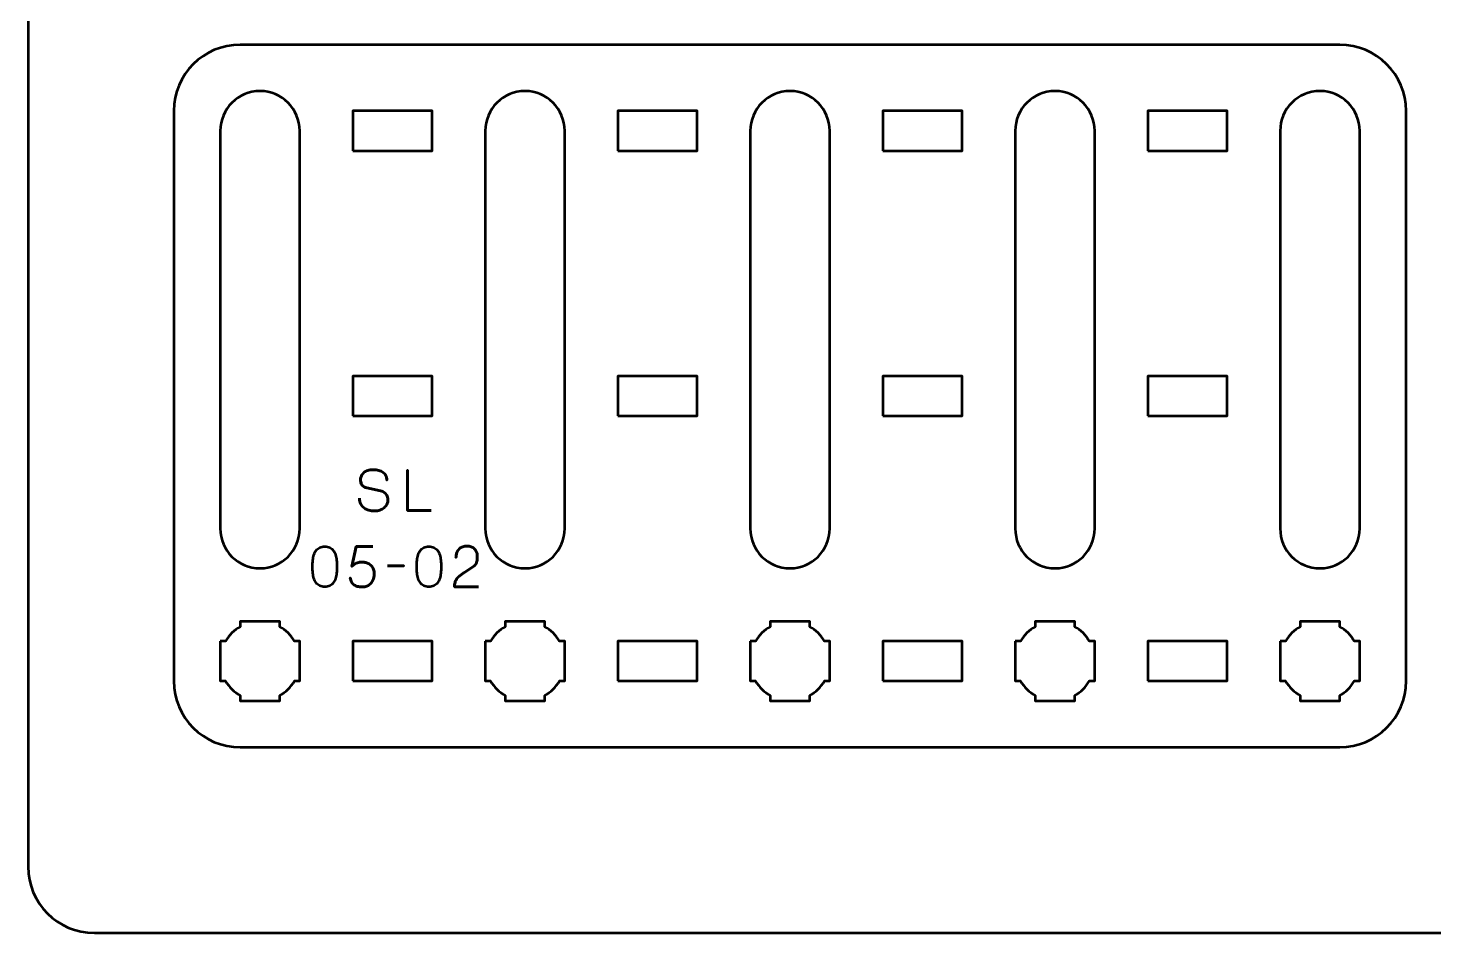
# Model space of a CAD drawing. Header units: centimetres. Extents: x -21 to 0, y -29.7 to 0.
# Drawn here: x -21 to -10.39, y -29.7 to -22.87 of the extents above; entities that cross this region are included whole.
import ezdxf

# ---------------------------------------------------------------- set-up
doc = ezdxf.new("R2010")
doc.units = ezdxf.units.CM
doc.header["$MEASUREMENT"] = 0
doc.layers.add('Layer 1', color=7, linetype='Continuous')

msp = doc.modelspace()

# ---------------------------------------------------------------- linework, layer by layer
at = {"layer": 'Layer 1', "lineweight": 53}
for points in [[(-18.55, -23.8), (-17.95, -23.8), (-17.95, -23.5), (-18.55, -23.5), (-18.55, -23.8)], [(-16.55, -23.8), (-15.95, -23.8), (-15.95, -23.5), (-16.55, -23.5), (-16.55, -23.8)], [(-14.55, -23.8), (-13.95, -23.8), (-13.95, -23.5), (-14.55, -23.5), (-14.55, -23.8)], [(-12.55, -23.8), (-11.95, -23.8), (-11.95, -23.5), (-12.55, -23.5), (-12.55, -23.8)], [(-18.55, -25.8), (-17.95, -25.8), (-17.95, -25.5), (-18.55, -25.5), (-18.55, -25.8)], [(-16.55, -25.8), (-15.95, -25.8), (-15.95, -25.5), (-16.55, -25.5), (-16.55, -25.8)], [(-14.55, -25.8), (-13.95, -25.8), (-13.95, -25.5), (-14.55, -25.5), (-14.55, -25.8)], [(-12.55, -25.8), (-11.95, -25.8), (-11.95, -25.5), (-12.55, -25.5), (-12.55, -25.8)], [(-18.55, -27.8), (-17.95, -27.8), (-17.95, -27.5), (-18.55, -27.5), (-18.55, -27.8)], [(-16.55, -27.8), (-15.95, -27.8), (-15.95, -27.5), (-16.55, -27.5), (-16.55, -27.8)], [(-14.55, -27.8), (-13.95, -27.8), (-13.95, -27.5), (-14.55, -27.5), (-14.55, -27.8)], [(-12.55, -27.8), (-11.95, -27.8), (-11.95, -27.5), (-12.55, -27.5), (-12.55, -27.8)]]:
    msp.add_lwpolyline(points, close=True, dxfattribs=at)
at = {"layer": 'Layer 1', "color": 1, "lineweight": 53}
msp.add_open_spline([(-21.00003, -29.19995), (-21.00003, -29.19995), (-21.00003, -0.49992), (-21.00003, -0.49992), (-21.00003, -0.49992), (-21.00003, -0.22295), (-20.77694, 0.00004), (-20.49994, 0.00004), (-20.49994, 0.00004), (-20.49994, 0.00004), (-0.50008, 0.00004), (-0.50008, 0.00004), (-0.50008, 0.00004), (-0.22294, 0.00004), (0.00002, -0.22295), (0.00002, -0.49992), (0.00002, -0.49992), (0.00002, -0.49992), (0.00002, -29.19995), (0.00002, -29.19995), (0.00002, -29.19995), (0.00002, -29.47695), (-0.22294, -29.70004), (-0.50008, -29.70004), (-0.50008, -29.70004), (-0.50008, -29.70004), (-20.49994, -29.70004), (-20.49994, -29.70004), (-20.49994, -29.70004), (-20.77694, -29.70004), (-21.00003, -29.47695), (-21.00003, -29.19995)], degree=3, knots=[0, 0, 0, 0, 0.125, 0.125, 0.125, 0.125, 0.25, 0.25, 0.25, 0.25, 0.375, 0.375, 0.375, 0.375, 0.5, 0.5, 0.5, 0.5, 0.625, 0.625, 0.625, 0.625, 0.75, 0.75, 0.75, 0.75, 0.875, 0.875, 0.875, 0.875, 1, 1, 1, 1], dxfattribs=at)
at = {"layer": 'Layer 1', "color": 3, "lineweight": 53}
msp.add_open_spline([(-19.9, -27.8), (-19.9, -27.8), (-19.9, -23.5), (-19.9, -23.5), (-19.9, -23.5), (-19.9, -23.22391), (-19.67609, -23), (-19.4, -23), (-19.4, -23), (-19.4, -23), (-11.1, -23), (-11.1, -23), (-11.1, -23), (-10.82391, -23), (-10.6, -23.22391), (-10.6, -23.5), (-10.6, -23.5), (-10.6, -23.5), (-10.6, -27.8), (-10.6, -27.8), (-10.6, -27.8), (-10.6, -28.07609), (-10.82391, -28.3), (-11.1, -28.3), (-11.1, -28.3), (-11.1, -28.3), (-19.4, -28.3), (-19.4, -28.3), (-19.4, -28.3), (-19.67609, -28.3), (-19.9, -28.07609), (-19.9, -27.8)], degree=3, knots=[0, 0, 0, 0, 0.125, 0.125, 0.125, 0.125, 0.25, 0.25, 0.25, 0.25, 0.375, 0.375, 0.375, 0.375, 0.5, 0.5, 0.5, 0.5, 0.625, 0.625, 0.625, 0.625, 0.75, 0.75, 0.75, 0.75, 0.875, 0.875, 0.875, 0.875, 1, 1, 1, 1], dxfattribs=at)
at = {"layer": 'Layer 1', "lineweight": 53}
for points, knots in [([(-18.95, -23.65), (-18.95, -23.65), (-18.95, -26.65), (-18.95, -26.65), (-18.95, -26.65), (-18.95, -26.81567), (-19.08433, -26.95), (-19.25, -26.95), (-19.25, -26.95), (-19.41567, -26.95), (-19.55, -26.81567), (-19.55, -26.65), (-19.55, -26.65), (-19.55, -26.65), (-19.55, -23.65), (-19.55, -23.65), (-19.55, -23.65), (-19.55, -23.48433), (-19.41567, -23.35), (-19.25, -23.35), (-19.25, -23.35), (-19.08433, -23.35), (-18.95, -23.48433), (-18.95, -23.65)], [0, 0, 0, 0, 0.16666667, 0.16666667, 0.16666667, 0.16666667, 0.33333333, 0.33333333, 0.33333333, 0.33333333, 0.5, 0.5, 0.5, 0.5, 0.66666667, 0.66666667, 0.66666667, 0.66666667, 0.83333333, 0.83333333, 0.83333333, 0.83333333, 1, 1, 1, 1]), ([(-16.95, -23.65), (-16.95, -23.65), (-16.95, -26.65), (-16.95, -26.65), (-16.95, -26.65), (-16.95, -26.81567), (-17.08433, -26.95), (-17.25, -26.95), (-17.25, -26.95), (-17.41567, -26.95), (-17.55, -26.81567), (-17.55, -26.65), (-17.55, -26.65), (-17.55, -26.65), (-17.55, -23.65), (-17.55, -23.65), (-17.55, -23.65), (-17.55, -23.48433), (-17.41567, -23.35), (-17.25, -23.35), (-17.25, -23.35), (-17.08433, -23.35), (-16.95, -23.48433), (-16.95, -23.65)], [0, 0, 0, 0, 0.16666667, 0.16666667, 0.16666667, 0.16666667, 0.33333333, 0.33333333, 0.33333333, 0.33333333, 0.5, 0.5, 0.5, 0.5, 0.66666667, 0.66666667, 0.66666667, 0.66666667, 0.83333333, 0.83333333, 0.83333333, 0.83333333, 1, 1, 1, 1]), ([(-14.95, -23.65), (-14.95, -23.65), (-14.95, -26.65), (-14.95, -26.65), (-14.95, -26.65), (-14.95, -26.81567), (-15.08433, -26.95), (-15.25, -26.95), (-15.25, -26.95), (-15.41567, -26.95), (-15.55, -26.81567), (-15.55, -26.65), (-15.55, -26.65), (-15.55, -26.65), (-15.55, -23.65), (-15.55, -23.65), (-15.55, -23.65), (-15.55, -23.48433), (-15.41567, -23.35), (-15.25, -23.35), (-15.25, -23.35), (-15.08433, -23.35), (-14.95, -23.48433), (-14.95, -23.65)], [0, 0, 0, 0, 0.16666667, 0.16666667, 0.16666667, 0.16666667, 0.33333333, 0.33333333, 0.33333333, 0.33333333, 0.5, 0.5, 0.5, 0.5, 0.66666667, 0.66666667, 0.66666667, 0.66666667, 0.83333333, 0.83333333, 0.83333333, 0.83333333, 1, 1, 1, 1]), ([(-12.95, -23.65), (-12.95, -23.65), (-12.95, -26.65), (-12.95, -26.65), (-12.95, -26.65), (-12.95, -26.81567), (-13.08433, -26.95), (-13.25, -26.95), (-13.25, -26.95), (-13.41567, -26.95), (-13.55, -26.81567), (-13.55, -26.65), (-13.55, -26.65), (-13.55, -26.65), (-13.55, -23.65), (-13.55, -23.65), (-13.55, -23.65), (-13.55, -23.48433), (-13.41567, -23.35), (-13.25, -23.35), (-13.25, -23.35), (-13.08433, -23.35), (-12.95, -23.48433), (-12.95, -23.65)], [0, 0, 0, 0, 0.16666667, 0.16666667, 0.16666667, 0.16666667, 0.33333333, 0.33333333, 0.33333333, 0.33333333, 0.5, 0.5, 0.5, 0.5, 0.66666667, 0.66666667, 0.66666667, 0.66666667, 0.83333333, 0.83333333, 0.83333333, 0.83333333, 1, 1, 1, 1]), ([(-10.95, -23.65), (-10.95, -23.65), (-10.95, -26.65), (-10.95, -26.65), (-10.95, -26.65), (-10.95, -26.81567), (-11.08433, -26.95), (-11.25, -26.95), (-11.25, -26.95), (-11.41567, -26.95), (-11.55, -26.81567), (-11.55, -26.65), (-11.55, -26.65), (-11.55, -26.65), (-11.55, -23.65), (-11.55, -23.65), (-11.55, -23.65), (-11.55, -23.48433), (-11.41567, -23.35), (-11.25, -23.35), (-11.25, -23.35), (-11.08433, -23.35), (-10.95, -23.48433), (-10.95, -23.65)], [0, 0, 0, 0, 0.16666667, 0.16666667, 0.16666667, 0.16666667, 0.33333333, 0.33333333, 0.33333333, 0.33333333, 0.5, 0.5, 0.5, 0.5, 0.66666667, 0.66666667, 0.66666667, 0.66666667, 0.83333333, 0.83333333, 0.83333333, 0.83333333, 1, 1, 1, 1]), ([(-19.55, -27.5), (-19.55, -27.5), (-19.50985, -27.5), (-19.50985, -27.5), (-19.50985, -27.5), (-19.4835, -27.45447), (-19.44553, -27.4165), (-19.4, -27.39015), (-19.4, -27.39015), (-19.4, -27.39015), (-19.4, -27.35), (-19.4, -27.35), (-19.4, -27.35), (-19.4, -27.35), (-19.25, -27.35), (-19.25, -27.35), (-19.25, -27.35), (-19.25, -27.35), (-19.1, -27.35), (-19.1, -27.35), (-19.1, -27.35), (-19.1, -27.35), (-19.1, -27.39015), (-19.1, -27.39015), (-19.1, -27.39015), (-19.05447, -27.4165), (-19.0165, -27.45447), (-18.99015, -27.5), (-18.99015, -27.5), (-18.99015, -27.5), (-18.95, -27.5), (-18.95, -27.5), (-18.95, -27.5), (-18.95, -27.5), (-18.95, -27.65), (-18.95, -27.65), (-18.95, -27.65), (-18.95, -27.65), (-18.95, -27.8), (-18.95, -27.8), (-18.95, -27.8), (-18.95, -27.8), (-18.99015, -27.8), (-18.99015, -27.8), (-18.99015, -27.8), (-19.0165, -27.84553), (-19.05447, -27.8835), (-19.1, -27.90985), (-19.1, -27.90985), (-19.1, -27.90985), (-19.1, -27.95), (-19.1, -27.95), (-19.1, -27.95), (-19.1, -27.95), (-19.25, -27.95), (-19.25, -27.95), (-19.25, -27.95), (-19.25, -27.95), (-19.4, -27.95), (-19.4, -27.95), (-19.4, -27.95), (-19.4, -27.95), (-19.4, -27.90985), (-19.4, -27.90985), (-19.4, -27.90985), (-19.44553, -27.8835), (-19.4835, -27.84553), (-19.50985, -27.8), (-19.50985, -27.8), (-19.50985, -27.8), (-19.55, -27.8), (-19.55, -27.8), (-19.55, -27.8), (-19.55, -27.8), (-19.55, -27.65), (-19.55, -27.65), (-19.55, -27.65), (-19.55, -27.65), (-19.55, -27.5), (-19.55, -27.5)], [0, 0, 0, 0, 0.05, 0.05, 0.05, 0.05, 0.1, 0.1, 0.1, 0.1, 0.15, 0.15, 0.15, 0.15, 0.2, 0.2, 0.2, 0.2, 0.25, 0.25, 0.25, 0.25, 0.3, 0.3, 0.3, 0.3, 0.35, 0.35, 0.35, 0.35, 0.4, 0.4, 0.4, 0.4, 0.45, 0.45, 0.45, 0.45, 0.5, 0.5, 0.5, 0.5, 0.55, 0.55, 0.55, 0.55, 0.6, 0.6, 0.6, 0.6, 0.65, 0.65, 0.65, 0.65, 0.7, 0.7, 0.7, 0.7, 0.75, 0.75, 0.75, 0.75, 0.8, 0.8, 0.8, 0.8, 0.85, 0.85, 0.85, 0.85, 0.9, 0.9, 0.9, 0.9, 0.95, 0.95, 0.95, 0.95, 1, 1, 1, 1]), ([(-17.55, -27.5), (-17.55, -27.5), (-17.50985, -27.5), (-17.50985, -27.5), (-17.50985, -27.5), (-17.4835, -27.45447), (-17.44553, -27.4165), (-17.4, -27.39015), (-17.4, -27.39015), (-17.4, -27.39015), (-17.4, -27.35), (-17.4, -27.35), (-17.4, -27.35), (-17.4, -27.35), (-17.25, -27.35), (-17.25, -27.35), (-17.25, -27.35), (-17.25, -27.35), (-17.1, -27.35), (-17.1, -27.35), (-17.1, -27.35), (-17.1, -27.35), (-17.1, -27.39015), (-17.1, -27.39015), (-17.1, -27.39015), (-17.05447, -27.4165), (-17.0165, -27.45447), (-16.99015, -27.5), (-16.99015, -27.5), (-16.99015, -27.5), (-16.95, -27.5), (-16.95, -27.5), (-16.95, -27.5), (-16.95, -27.5), (-16.95, -27.65), (-16.95, -27.65), (-16.95, -27.65), (-16.95, -27.65), (-16.95, -27.8), (-16.95, -27.8), (-16.95, -27.8), (-16.95, -27.8), (-16.99015, -27.8), (-16.99015, -27.8), (-16.99015, -27.8), (-17.0165, -27.84553), (-17.05447, -27.8835), (-17.1, -27.90985), (-17.1, -27.90985), (-17.1, -27.90985), (-17.1, -27.95), (-17.1, -27.95), (-17.1, -27.95), (-17.1, -27.95), (-17.25, -27.95), (-17.25, -27.95), (-17.25, -27.95), (-17.25, -27.95), (-17.4, -27.95), (-17.4, -27.95), (-17.4, -27.95), (-17.4, -27.95), (-17.4, -27.90985), (-17.4, -27.90985), (-17.4, -27.90985), (-17.44553, -27.8835), (-17.4835, -27.84553), (-17.50985, -27.8), (-17.50985, -27.8), (-17.50985, -27.8), (-17.55, -27.8), (-17.55, -27.8), (-17.55, -27.8), (-17.55, -27.8), (-17.55, -27.65), (-17.55, -27.65), (-17.55, -27.65), (-17.55, -27.65), (-17.55, -27.5), (-17.55, -27.5)], [0, 0, 0, 0, 0.05, 0.05, 0.05, 0.05, 0.1, 0.1, 0.1, 0.1, 0.15, 0.15, 0.15, 0.15, 0.2, 0.2, 0.2, 0.2, 0.25, 0.25, 0.25, 0.25, 0.3, 0.3, 0.3, 0.3, 0.35, 0.35, 0.35, 0.35, 0.4, 0.4, 0.4, 0.4, 0.45, 0.45, 0.45, 0.45, 0.5, 0.5, 0.5, 0.5, 0.55, 0.55, 0.55, 0.55, 0.6, 0.6, 0.6, 0.6, 0.65, 0.65, 0.65, 0.65, 0.7, 0.7, 0.7, 0.7, 0.75, 0.75, 0.75, 0.75, 0.8, 0.8, 0.8, 0.8, 0.85, 0.85, 0.85, 0.85, 0.9, 0.9, 0.9, 0.9, 0.95, 0.95, 0.95, 0.95, 1, 1, 1, 1]), ([(-15.55, -27.5), (-15.55, -27.5), (-15.50985, -27.5), (-15.50985, -27.5), (-15.50985, -27.5), (-15.4835, -27.45447), (-15.44553, -27.4165), (-15.4, -27.39015), (-15.4, -27.39015), (-15.4, -27.39015), (-15.4, -27.35), (-15.4, -27.35), (-15.4, -27.35), (-15.4, -27.35), (-15.25, -27.35), (-15.25, -27.35), (-15.25, -27.35), (-15.25, -27.35), (-15.1, -27.35), (-15.1, -27.35), (-15.1, -27.35), (-15.1, -27.35), (-15.1, -27.39015), (-15.1, -27.39015), (-15.1, -27.39015), (-15.05447, -27.4165), (-15.0165, -27.45447), (-14.99015, -27.5), (-14.99015, -27.5), (-14.99015, -27.5), (-14.95, -27.5), (-14.95, -27.5), (-14.95, -27.5), (-14.95, -27.5), (-14.95, -27.65), (-14.95, -27.65), (-14.95, -27.65), (-14.95, -27.65), (-14.95, -27.8), (-14.95, -27.8), (-14.95, -27.8), (-14.95, -27.8), (-14.99015, -27.8), (-14.99015, -27.8), (-14.99015, -27.8), (-15.0165, -27.84553), (-15.05447, -27.8835), (-15.1, -27.90985), (-15.1, -27.90985), (-15.1, -27.90985), (-15.1, -27.95), (-15.1, -27.95), (-15.1, -27.95), (-15.1, -27.95), (-15.25, -27.95), (-15.25, -27.95), (-15.25, -27.95), (-15.25, -27.95), (-15.4, -27.95), (-15.4, -27.95), (-15.4, -27.95), (-15.4, -27.95), (-15.4, -27.90985), (-15.4, -27.90985), (-15.4, -27.90985), (-15.44553, -27.8835), (-15.4835, -27.84553), (-15.50985, -27.8), (-15.50985, -27.8), (-15.50985, -27.8), (-15.55, -27.8), (-15.55, -27.8), (-15.55, -27.8), (-15.55, -27.8), (-15.55, -27.65), (-15.55, -27.65), (-15.55, -27.65), (-15.55, -27.65), (-15.55, -27.5), (-15.55, -27.5)], [0, 0, 0, 0, 0.05, 0.05, 0.05, 0.05, 0.1, 0.1, 0.1, 0.1, 0.15, 0.15, 0.15, 0.15, 0.2, 0.2, 0.2, 0.2, 0.25, 0.25, 0.25, 0.25, 0.3, 0.3, 0.3, 0.3, 0.35, 0.35, 0.35, 0.35, 0.4, 0.4, 0.4, 0.4, 0.45, 0.45, 0.45, 0.45, 0.5, 0.5, 0.5, 0.5, 0.55, 0.55, 0.55, 0.55, 0.6, 0.6, 0.6, 0.6, 0.65, 0.65, 0.65, 0.65, 0.7, 0.7, 0.7, 0.7, 0.75, 0.75, 0.75, 0.75, 0.8, 0.8, 0.8, 0.8, 0.85, 0.85, 0.85, 0.85, 0.9, 0.9, 0.9, 0.9, 0.95, 0.95, 0.95, 0.95, 1, 1, 1, 1]), ([(-13.55, -27.5), (-13.55, -27.5), (-13.50985, -27.5), (-13.50985, -27.5), (-13.50985, -27.5), (-13.4835, -27.45447), (-13.44553, -27.4165), (-13.4, -27.39015), (-13.4, -27.39015), (-13.4, -27.39015), (-13.4, -27.35), (-13.4, -27.35), (-13.4, -27.35), (-13.4, -27.35), (-13.25, -27.35), (-13.25, -27.35), (-13.25, -27.35), (-13.25, -27.35), (-13.1, -27.35), (-13.1, -27.35), (-13.1, -27.35), (-13.1, -27.35), (-13.1, -27.39015), (-13.1, -27.39015), (-13.1, -27.39015), (-13.05447, -27.4165), (-13.0165, -27.45447), (-12.99015, -27.5), (-12.99015, -27.5), (-12.99015, -27.5), (-12.95, -27.5), (-12.95, -27.5), (-12.95, -27.5), (-12.95, -27.5), (-12.95, -27.65), (-12.95, -27.65), (-12.95, -27.65), (-12.95, -27.65), (-12.95, -27.8), (-12.95, -27.8), (-12.95, -27.8), (-12.95, -27.8), (-12.99015, -27.8), (-12.99015, -27.8), (-12.99015, -27.8), (-13.0165, -27.84553), (-13.05447, -27.8835), (-13.1, -27.90985), (-13.1, -27.90985), (-13.1, -27.90985), (-13.1, -27.95), (-13.1, -27.95), (-13.1, -27.95), (-13.1, -27.95), (-13.25, -27.95), (-13.25, -27.95), (-13.25, -27.95), (-13.25, -27.95), (-13.4, -27.95), (-13.4, -27.95), (-13.4, -27.95), (-13.4, -27.95), (-13.4, -27.90985), (-13.4, -27.90985), (-13.4, -27.90985), (-13.44553, -27.8835), (-13.4835, -27.84553), (-13.50985, -27.8), (-13.50985, -27.8), (-13.50985, -27.8), (-13.55, -27.8), (-13.55, -27.8), (-13.55, -27.8), (-13.55, -27.8), (-13.55, -27.65), (-13.55, -27.65), (-13.55, -27.65), (-13.55, -27.65), (-13.55, -27.5), (-13.55, -27.5)], [0, 0, 0, 0, 0.05, 0.05, 0.05, 0.05, 0.1, 0.1, 0.1, 0.1, 0.15, 0.15, 0.15, 0.15, 0.2, 0.2, 0.2, 0.2, 0.25, 0.25, 0.25, 0.25, 0.3, 0.3, 0.3, 0.3, 0.35, 0.35, 0.35, 0.35, 0.4, 0.4, 0.4, 0.4, 0.45, 0.45, 0.45, 0.45, 0.5, 0.5, 0.5, 0.5, 0.55, 0.55, 0.55, 0.55, 0.6, 0.6, 0.6, 0.6, 0.65, 0.65, 0.65, 0.65, 0.7, 0.7, 0.7, 0.7, 0.75, 0.75, 0.75, 0.75, 0.8, 0.8, 0.8, 0.8, 0.85, 0.85, 0.85, 0.85, 0.9, 0.9, 0.9, 0.9, 0.95, 0.95, 0.95, 0.95, 1, 1, 1, 1]), ([(-11.55, -27.5), (-11.55, -27.5), (-11.50985, -27.5), (-11.50985, -27.5), (-11.50985, -27.5), (-11.4835, -27.45447), (-11.44553, -27.4165), (-11.4, -27.39015), (-11.4, -27.39015), (-11.4, -27.39015), (-11.4, -27.35), (-11.4, -27.35), (-11.4, -27.35), (-11.4, -27.35), (-11.25, -27.35), (-11.25, -27.35), (-11.25, -27.35), (-11.25, -27.35), (-11.1, -27.35), (-11.1, -27.35), (-11.1, -27.35), (-11.1, -27.35), (-11.1, -27.39015), (-11.1, -27.39015), (-11.1, -27.39015), (-11.05447, -27.4165), (-11.0165, -27.45447), (-10.99015, -27.5), (-10.99015, -27.5), (-10.99015, -27.5), (-10.95, -27.5), (-10.95, -27.5), (-10.95, -27.5), (-10.95, -27.5), (-10.95, -27.65), (-10.95, -27.65), (-10.95, -27.65), (-10.95, -27.65), (-10.95, -27.8), (-10.95, -27.8), (-10.95, -27.8), (-10.95, -27.8), (-10.99015, -27.8), (-10.99015, -27.8), (-10.99015, -27.8), (-11.0165, -27.84553), (-11.05447, -27.8835), (-11.1, -27.90985), (-11.1, -27.90985), (-11.1, -27.90985), (-11.1, -27.95), (-11.1, -27.95), (-11.1, -27.95), (-11.1, -27.95), (-11.25, -27.95), (-11.25, -27.95), (-11.25, -27.95), (-11.25, -27.95), (-11.4, -27.95), (-11.4, -27.95), (-11.4, -27.95), (-11.4, -27.95), (-11.4, -27.90985), (-11.4, -27.90985), (-11.4, -27.90985), (-11.44553, -27.8835), (-11.4835, -27.84553), (-11.50985, -27.8), (-11.50985, -27.8), (-11.50985, -27.8), (-11.55, -27.8), (-11.55, -27.8), (-11.55, -27.8), (-11.55, -27.8), (-11.55, -27.65), (-11.55, -27.65), (-11.55, -27.65), (-11.55, -27.65), (-11.55, -27.5), (-11.55, -27.5)], [0, 0, 0, 0, 0.05, 0.05, 0.05, 0.05, 0.1, 0.1, 0.1, 0.1, 0.15, 0.15, 0.15, 0.15, 0.2, 0.2, 0.2, 0.2, 0.25, 0.25, 0.25, 0.25, 0.3, 0.3, 0.3, 0.3, 0.35, 0.35, 0.35, 0.35, 0.4, 0.4, 0.4, 0.4, 0.45, 0.45, 0.45, 0.45, 0.5, 0.5, 0.5, 0.5, 0.55, 0.55, 0.55, 0.55, 0.6, 0.6, 0.6, 0.6, 0.65, 0.65, 0.65, 0.65, 0.7, 0.7, 0.7, 0.7, 0.75, 0.75, 0.75, 0.75, 0.8, 0.8, 0.8, 0.8, 0.85, 0.85, 0.85, 0.85, 0.9, 0.9, 0.9, 0.9, 0.95, 0.95, 0.95, 0.95, 1, 1, 1, 1])]:
    msp.add_open_spline(points, degree=3, knots=knots, dxfattribs=at)
at = {"layer": 'Layer 1', "color": 5, "lineweight": 53}
for points, knots in [([(-18.49829, -26.42203), (-18.49815, -26.4389), (-18.49519, -26.45336), (-18.48926, -26.46543), (-18.48926, -26.46543), (-18.4834, -26.47742), (-18.47522, -26.48723), (-18.46492, -26.49485), (-18.46492, -26.49485), (-18.45455, -26.5024), (-18.44262, -26.50797), (-18.42915, -26.51157), (-18.42915, -26.51157), (-18.41574, -26.5151), (-18.40135, -26.51686), (-18.38611, -26.51686), (-18.38611, -26.51686), (-18.37073, -26.51679), (-18.3569, -26.51453), (-18.34455, -26.51023), (-18.34455, -26.51023), (-18.33227, -26.50592), (-18.32176, -26.50014), (-18.31294, -26.49287), (-18.31294, -26.49287), (-18.30419, -26.4856), (-18.29742, -26.47749), (-18.29262, -26.46846), (-18.29262, -26.46846), (-18.28782, -26.45943), (-18.28528, -26.45019), (-18.28493, -26.44066), (-18.28493, -26.44066), (-18.28451, -26.42817), (-18.28634, -26.41674), (-18.29036, -26.40644), (-18.29036, -26.40644), (-18.29439, -26.39614), (-18.3006, -26.38753), (-18.30899, -26.38048), (-18.30899, -26.38048), (-18.31732, -26.37342), (-18.32783, -26.36848), (-18.34039, -26.36573), (-18.34039, -26.36573), (-18.34039, -26.36573), (-18.4441, -26.34329), (-18.4441, -26.34329), (-18.4441, -26.34329), (-18.45384, -26.34125), (-18.46224, -26.33779), (-18.46915, -26.33299), (-18.46915, -26.33299), (-18.47607, -26.32813), (-18.48143, -26.32142), (-18.4851, -26.31281), (-18.4851, -26.31281), (-18.48877, -26.30428), (-18.49067, -26.29341), (-18.49067, -26.28022), (-18.49067, -26.28022), (-18.49067, -26.2702), (-18.48862, -26.26075), (-18.48446, -26.25186), (-18.48446, -26.25186), (-18.48037, -26.24297), (-18.4743, -26.23513), (-18.46633, -26.22822), (-18.46633, -26.22822), (-18.45836, -26.22138), (-18.44848, -26.21601), (-18.43677, -26.21213), (-18.43677, -26.21213), (-18.42498, -26.20818), (-18.41151, -26.20621), (-18.39627, -26.20614), (-18.39627, -26.20614), (-18.38096, -26.20614), (-18.36692, -26.2079), (-18.35408, -26.21143), (-18.35408, -26.21143), (-18.34131, -26.21496), (-18.33023, -26.22004), (-18.32092, -26.22681), (-18.32092, -26.22681), (-18.3116, -26.23358), (-18.30441, -26.24191), (-18.29947, -26.25164), (-18.29947, -26.25164), (-18.29453, -26.26145), (-18.2922, -26.27267), (-18.29255, -26.2853), (-18.29255, -26.2853), (-18.2922, -26.27267), (-18.29453, -26.26145), (-18.29947, -26.25164), (-18.29947, -26.25164), (-18.30441, -26.24191), (-18.3116, -26.23358), (-18.32092, -26.22681), (-18.32092, -26.22681), (-18.33023, -26.22004), (-18.34131, -26.21496), (-18.35408, -26.21143), (-18.35408, -26.21143), (-18.36692, -26.2079), (-18.38096, -26.20614), (-18.39627, -26.20614), (-18.39627, -26.20614), (-18.41151, -26.20621), (-18.42498, -26.20818), (-18.43677, -26.21213), (-18.43677, -26.21213), (-18.44848, -26.21601), (-18.45836, -26.22138), (-18.46633, -26.22822), (-18.46633, -26.22822), (-18.4743, -26.23513), (-18.48037, -26.24297), (-18.48446, -26.25186), (-18.48446, -26.25186), (-18.48862, -26.26075), (-18.49067, -26.2702), (-18.49067, -26.28022), (-18.49067, -26.28022), (-18.49067, -26.29341), (-18.48884, -26.30428), (-18.48531, -26.31274), (-18.48531, -26.31274), (-18.48171, -26.32128), (-18.47642, -26.32791), (-18.4695, -26.33278), (-18.4695, -26.33278), (-18.46259, -26.33758), (-18.45412, -26.34111), (-18.4441, -26.34329), (-18.4441, -26.34329), (-18.4441, -26.34329), (-18.34039, -26.36573), (-18.34039, -26.36573), (-18.34039, -26.36573), (-18.32755, -26.36848), (-18.31696, -26.37342), (-18.30864, -26.38048), (-18.30864, -26.38048), (-18.30024, -26.38753), (-18.2941, -26.39614), (-18.29015, -26.40644), (-18.29015, -26.40644), (-18.28627, -26.41674), (-18.28451, -26.42817), (-18.28493, -26.44066), (-18.28493, -26.44066), (-18.28528, -26.45019), (-18.28782, -26.45943), (-18.29262, -26.46846), (-18.29262, -26.46846), (-18.29742, -26.47749), (-18.30419, -26.4856), (-18.31294, -26.49287), (-18.31294, -26.49287), (-18.32176, -26.50014), (-18.33227, -26.50592), (-18.34455, -26.51023), (-18.34455, -26.51023), (-18.3569, -26.51453), (-18.37073, -26.51679), (-18.38611, -26.51686), (-18.38611, -26.51686), (-18.40135, -26.51686), (-18.41574, -26.5151), (-18.42915, -26.51157), (-18.42915, -26.51157), (-18.44262, -26.50797), (-18.45455, -26.5024), (-18.46492, -26.49485), (-18.46492, -26.49485), (-18.47522, -26.48723), (-18.4834, -26.47742), (-18.48926, -26.46543), (-18.48926, -26.46543), (-18.49519, -26.45336), (-18.49815, -26.4389), (-18.49829, -26.42203)], [0, 0, 0, 0, 0.02173913, 0.02173913, 0.02173913, 0.02173913, 0.04347826, 0.04347826, 0.04347826, 0.04347826, 0.06521739, 0.06521739, 0.06521739, 0.06521739, 0.08695652, 0.08695652, 0.08695652, 0.08695652, 0.10869565, 0.10869565, 0.10869565, 0.10869565, 0.13043478, 0.13043478, 0.13043478, 0.13043478, 0.15217391, 0.15217391, 0.15217391, 0.15217391, 0.17391304, 0.17391304, 0.17391304, 0.17391304, 0.19565217, 0.19565217, 0.19565217, 0.19565217, 0.2173913, 0.2173913, 0.2173913, 0.2173913, 0.23913043, 0.23913043, 0.23913043, 0.23913043, 0.26086957, 0.26086957, 0.26086957, 0.26086957, 0.2826087, 0.2826087, 0.2826087, 0.2826087, 0.30434783, 0.30434783, 0.30434783, 0.30434783, 0.32608696, 0.32608696, 0.32608696, 0.32608696, 0.34782609, 0.34782609, 0.34782609, 0.34782609, 0.36956522, 0.36956522, 0.36956522, 0.36956522, 0.39130435, 0.39130435, 0.39130435, 0.39130435, 0.41304348, 0.41304348, 0.41304348, 0.41304348, 0.43478261, 0.43478261, 0.43478261, 0.43478261, 0.45652174, 0.45652174, 0.45652174, 0.45652174, 0.47826087, 0.47826087, 0.47826087, 0.47826087, 0.5, 0.5, 0.5, 0.5, 0.52173913, 0.52173913, 0.52173913, 0.52173913, 0.54347826, 0.54347826, 0.54347826, 0.54347826, 0.56521739, 0.56521739, 0.56521739, 0.56521739, 0.58695652, 0.58695652, 0.58695652, 0.58695652, 0.60869565, 0.60869565, 0.60869565, 0.60869565, 0.63043478, 0.63043478, 0.63043478, 0.63043478, 0.65217391, 0.65217391, 0.65217391, 0.65217391, 0.67391304, 0.67391304, 0.67391304, 0.67391304, 0.69565217, 0.69565217, 0.69565217, 0.69565217, 0.7173913, 0.7173913, 0.7173913, 0.7173913, 0.73913043, 0.73913043, 0.73913043, 0.73913043, 0.76086957, 0.76086957, 0.76086957, 0.76086957, 0.7826087, 0.7826087, 0.7826087, 0.7826087, 0.80434783, 0.80434783, 0.80434783, 0.80434783, 0.82608696, 0.82608696, 0.82608696, 0.82608696, 0.84782609, 0.84782609, 0.84782609, 0.84782609, 0.86956522, 0.86956522, 0.86956522, 0.86956522, 0.89130435, 0.89130435, 0.89130435, 0.89130435, 0.91304348, 0.91304348, 0.91304348, 0.91304348, 0.93478261, 0.93478261, 0.93478261, 0.93478261, 0.95652174, 0.95652174, 0.95652174, 0.95652174, 0.97826087, 0.97826087, 0.97826087, 0.97826087, 1, 1, 1, 1]), ([(-17.95812, -26.51432), (-17.95812, -26.51432), (-18.13634, -26.51432), (-18.13634, -26.51432), (-18.13634, -26.51432), (-18.13634, -26.51432), (-18.13634, -26.2091), (-18.13634, -26.2091), (-18.13634, -26.2091), (-18.13634, -26.2091), (-18.13634, -26.51432), (-18.13634, -26.51432), (-18.13634, -26.51432), (-18.13634, -26.51432), (-17.95812, -26.51432), (-17.95812, -26.51432)], [0, 0, 0, 0, 0.25, 0.25, 0.25, 0.25, 0.5, 0.5, 0.5, 0.5, 0.75, 0.75, 0.75, 0.75, 1, 1, 1, 1]), ([(-18.76117, -27.08963), (-18.74636, -27.08956), (-18.73359, -27.08695), (-18.72293, -27.08187), (-18.72293, -27.08187), (-18.71235, -27.07679), (-18.70353, -27.06952), (-18.69648, -27.06028), (-18.69648, -27.06028), (-18.68949, -27.05097), (-18.68399, -27.03996), (-18.6799, -27.02726), (-18.6799, -27.02726), (-18.67587, -27.01456), (-18.67298, -27.00066), (-18.67136, -26.98542), (-18.67136, -26.98542), (-18.66966, -26.97018), (-18.66882, -26.95416), (-18.66889, -26.93723), (-18.66889, -26.93723), (-18.66882, -26.92037), (-18.66966, -26.90435), (-18.67136, -26.88918), (-18.67136, -26.88918), (-18.67298, -26.87401), (-18.67587, -26.86004), (-18.6799, -26.84734), (-18.6799, -26.84734), (-18.68399, -26.83471), (-18.68949, -26.82371), (-18.69648, -26.81432), (-18.69648, -26.81432), (-18.70353, -26.80501), (-18.71235, -26.79774), (-18.72293, -26.79266), (-18.72293, -26.79266), (-18.73359, -26.78751), (-18.74636, -26.7849), (-18.76117, -26.78483), (-18.76117, -26.78483), (-18.77599, -26.7849), (-18.78876, -26.78751), (-18.79942, -26.79266), (-18.79942, -26.79266), (-18.81, -26.79774), (-18.81882, -26.80501), (-18.82587, -26.81432), (-18.82587, -26.81432), (-18.83286, -26.82371), (-18.83836, -26.83471), (-18.84245, -26.84734), (-18.84245, -26.84734), (-18.84648, -26.86004), (-18.84937, -26.87401), (-18.85099, -26.88918), (-18.85099, -26.88918), (-18.85268, -26.90435), (-18.85353, -26.92037), (-18.85346, -26.93723), (-18.85346, -26.93723), (-18.85353, -26.95416), (-18.85268, -26.97018), (-18.85099, -26.98542), (-18.85099, -26.98542), (-18.84937, -27.00066), (-18.84648, -27.01456), (-18.84245, -27.02726), (-18.84245, -27.02726), (-18.83836, -27.03996), (-18.83286, -27.05097), (-18.82587, -27.06028), (-18.82587, -27.06028), (-18.81882, -27.06952), (-18.81, -27.07679), (-18.79942, -27.08187), (-18.79942, -27.08187), (-18.78876, -27.08695), (-18.77599, -27.08956), (-18.76117, -27.08963)], [0, 0, 0, 0, 0.05, 0.05, 0.05, 0.05, 0.1, 0.1, 0.1, 0.1, 0.15, 0.15, 0.15, 0.15, 0.2, 0.2, 0.2, 0.2, 0.25, 0.25, 0.25, 0.25, 0.3, 0.3, 0.3, 0.3, 0.35, 0.35, 0.35, 0.35, 0.4, 0.4, 0.4, 0.4, 0.45, 0.45, 0.45, 0.45, 0.5, 0.5, 0.5, 0.5, 0.55, 0.55, 0.55, 0.55, 0.6, 0.6, 0.6, 0.6, 0.65, 0.65, 0.65, 0.65, 0.7, 0.7, 0.7, 0.7, 0.75, 0.75, 0.75, 0.75, 0.8, 0.8, 0.8, 0.8, 0.85, 0.85, 0.85, 0.85, 0.9, 0.9, 0.9, 0.9, 0.95, 0.95, 0.95, 0.95, 1, 1, 1, 1]), ([(-18.76117, -27.08963), (-18.74636, -27.08956), (-18.73359, -27.08695), (-18.72293, -27.08187), (-18.72293, -27.08187), (-18.71235, -27.07679), (-18.70353, -27.06952), (-18.69648, -27.06028), (-18.69648, -27.06028), (-18.68949, -27.05097), (-18.68399, -27.03996), (-18.6799, -27.02726), (-18.6799, -27.02726), (-18.67587, -27.01456), (-18.67298, -27.00066), (-18.67136, -26.98542), (-18.67136, -26.98542), (-18.66966, -26.97018), (-18.66882, -26.95416), (-18.66889, -26.93723), (-18.66889, -26.93723), (-18.66882, -26.92037), (-18.66966, -26.90435), (-18.67136, -26.88918), (-18.67136, -26.88918), (-18.67298, -26.87401), (-18.67587, -26.86004), (-18.6799, -26.84734), (-18.6799, -26.84734), (-18.68399, -26.83471), (-18.68949, -26.82371), (-18.69648, -26.81432), (-18.69648, -26.81432), (-18.70353, -26.80501), (-18.71235, -26.79774), (-18.72293, -26.79266), (-18.72293, -26.79266), (-18.73359, -26.78751), (-18.74636, -26.7849), (-18.76117, -26.78483), (-18.76117, -26.78483), (-18.77599, -26.7849), (-18.78876, -26.78751), (-18.79942, -26.79266), (-18.79942, -26.79266), (-18.81, -26.79774), (-18.81882, -26.80501), (-18.82587, -26.81432), (-18.82587, -26.81432), (-18.83286, -26.82371), (-18.83836, -26.83471), (-18.84245, -26.84734), (-18.84245, -26.84734), (-18.84648, -26.86004), (-18.84937, -26.87401), (-18.85099, -26.88918), (-18.85099, -26.88918), (-18.85268, -26.90435), (-18.85353, -26.92037), (-18.85346, -26.93723), (-18.85346, -26.93723), (-18.85353, -26.95416), (-18.85268, -26.97018), (-18.85099, -26.98542), (-18.85099, -26.98542), (-18.84937, -27.00066), (-18.84648, -27.01456), (-18.84245, -27.02726), (-18.84245, -27.02726), (-18.83836, -27.03996), (-18.83286, -27.05097), (-18.82587, -27.06028), (-18.82587, -27.06028), (-18.81882, -27.06952), (-18.81, -27.07679), (-18.79942, -27.08187), (-18.79942, -27.08187), (-18.78876, -27.08695), (-18.77599, -27.08956), (-18.76117, -27.08963)], [0, 0, 0, 0, 0.05, 0.05, 0.05, 0.05, 0.1, 0.1, 0.1, 0.1, 0.15, 0.15, 0.15, 0.15, 0.2, 0.2, 0.2, 0.2, 0.25, 0.25, 0.25, 0.25, 0.3, 0.3, 0.3, 0.3, 0.35, 0.35, 0.35, 0.35, 0.4, 0.4, 0.4, 0.4, 0.45, 0.45, 0.45, 0.45, 0.5, 0.5, 0.5, 0.5, 0.55, 0.55, 0.55, 0.55, 0.6, 0.6, 0.6, 0.6, 0.65, 0.65, 0.65, 0.65, 0.7, 0.7, 0.7, 0.7, 0.75, 0.75, 0.75, 0.75, 0.8, 0.8, 0.8, 0.8, 0.85, 0.85, 0.85, 0.85, 0.9, 0.9, 0.9, 0.9, 0.95, 0.95, 0.95, 0.95, 1, 1, 1, 1]), ([(-18.39711, -26.78441), (-18.39711, -26.78441), (-18.52411, -26.78441), (-18.52411, -26.78441), (-18.52411, -26.78441), (-18.52411, -26.78441), (-18.55798, -26.93596), (-18.55798, -26.93596), (-18.55798, -26.93596), (-18.55205, -26.93088), (-18.54641, -26.9263), (-18.54097, -26.92227), (-18.54097, -26.92227), (-18.53561, -26.91825), (-18.52997, -26.91487), (-18.52397, -26.91204), (-18.52397, -26.91204), (-18.51804, -26.90922), (-18.51127, -26.9071), (-18.50365, -26.90562), (-18.50365, -26.90562), (-18.4961, -26.90414), (-18.48707, -26.90336), (-18.4767, -26.90336), (-18.4767, -26.90336), (-18.46823, -26.90336), (-18.45976, -26.90449), (-18.4513, -26.90682), (-18.4513, -26.90682), (-18.44283, -26.90908), (-18.43479, -26.91254), (-18.42717, -26.91712), (-18.42717, -26.91712), (-18.41948, -26.92178), (-18.4127, -26.92757), (-18.40678, -26.93455), (-18.40678, -26.93455), (-18.40078, -26.94154), (-18.39605, -26.94972), (-18.39267, -26.9591), (-18.39267, -26.9591), (-18.38921, -26.96849), (-18.38745, -26.97914), (-18.38738, -26.99099), (-18.38738, -26.99099), (-18.3873, -26.99537), (-18.3878, -27.00087), (-18.38879, -27.00736), (-18.38879, -27.00736), (-18.3897, -27.01385), (-18.3914, -27.02091), (-18.3938, -27.02839), (-18.3938, -27.02839), (-18.39619, -27.03587), (-18.39958, -27.04328), (-18.40388, -27.05061), (-18.40388, -27.05061), (-18.40819, -27.05795), (-18.41369, -27.06465), (-18.42032, -27.07072), (-18.42032, -27.07072), (-18.42696, -27.07679), (-18.435, -27.08166), (-18.44438, -27.08533), (-18.44438, -27.08533), (-18.45384, -27.08892), (-18.46492, -27.09083), (-18.47754, -27.0909), (-18.47754, -27.0909), (-18.49264, -27.09083), (-18.50534, -27.08921), (-18.51564, -27.08617), (-18.51564, -27.08617), (-18.52595, -27.08307), (-18.53434, -27.07905), (-18.54083, -27.07397), (-18.54083, -27.07397), (-18.54739, -27.06889), (-18.55247, -27.06331), (-18.55614, -27.05725), (-18.55614, -27.05725), (-18.55981, -27.05118), (-18.56256, -27.04511), (-18.5644, -27.03904), (-18.5644, -27.03904), (-18.56623, -27.03297), (-18.56764, -27.0274), (-18.56856, -27.02232), (-18.56856, -27.02232), (-18.56764, -27.0274), (-18.56623, -27.03297), (-18.5644, -27.03904), (-18.5644, -27.03904), (-18.56256, -27.04511), (-18.55981, -27.05118), (-18.55614, -27.05725), (-18.55614, -27.05725), (-18.55247, -27.06331), (-18.54739, -27.06889), (-18.54083, -27.07397), (-18.54083, -27.07397), (-18.53434, -27.07905), (-18.52595, -27.08307), (-18.51564, -27.08617), (-18.51564, -27.08617), (-18.50534, -27.08921), (-18.49264, -27.09083), (-18.47754, -27.0909), (-18.47754, -27.0909), (-18.46492, -27.09083), (-18.45384, -27.08892), (-18.44438, -27.08533), (-18.44438, -27.08533), (-18.435, -27.08166), (-18.42696, -27.07679), (-18.42032, -27.07072), (-18.42032, -27.07072), (-18.41369, -27.06465), (-18.40819, -27.05795), (-18.40388, -27.05061), (-18.40388, -27.05061), (-18.39958, -27.04328), (-18.39619, -27.03587), (-18.3938, -27.02839), (-18.3938, -27.02839), (-18.3914, -27.02091), (-18.3897, -27.01385), (-18.38879, -27.00736), (-18.38879, -27.00736), (-18.3878, -27.00087), (-18.3873, -26.99537), (-18.38738, -26.99099), (-18.38738, -26.99099), (-18.38745, -26.97914), (-18.38921, -26.96849), (-18.39267, -26.9591), (-18.39267, -26.9591), (-18.39605, -26.94972), (-18.40078, -26.94154), (-18.40678, -26.93455), (-18.40678, -26.93455), (-18.4127, -26.92757), (-18.41948, -26.92178), (-18.42717, -26.91712), (-18.42717, -26.91712), (-18.43479, -26.91254), (-18.44283, -26.90908), (-18.4513, -26.90682), (-18.4513, -26.90682), (-18.45976, -26.90449), (-18.46823, -26.90336), (-18.4767, -26.90336), (-18.4767, -26.90336), (-18.48707, -26.90336), (-18.4961, -26.90414), (-18.50365, -26.90562), (-18.50365, -26.90562), (-18.51127, -26.9071), (-18.51804, -26.90922), (-18.52397, -26.91204), (-18.52397, -26.91204), (-18.52997, -26.91487), (-18.53561, -26.91825), (-18.54097, -26.92227), (-18.54097, -26.92227), (-18.54641, -26.9263), (-18.55205, -26.93088), (-18.55798, -26.93596), (-18.55798, -26.93596), (-18.55798, -26.93596), (-18.52411, -26.78441), (-18.52411, -26.78441), (-18.52411, -26.78441), (-18.52411, -26.78441), (-18.39711, -26.78441), (-18.39711, -26.78441)], [0, 0, 0, 0, 0.02272727, 0.02272727, 0.02272727, 0.02272727, 0.04545455, 0.04545455, 0.04545455, 0.04545455, 0.06818182, 0.06818182, 0.06818182, 0.06818182, 0.09090909, 0.09090909, 0.09090909, 0.09090909, 0.11363636, 0.11363636, 0.11363636, 0.11363636, 0.13636364, 0.13636364, 0.13636364, 0.13636364, 0.15909091, 0.15909091, 0.15909091, 0.15909091, 0.18181818, 0.18181818, 0.18181818, 0.18181818, 0.20454545, 0.20454545, 0.20454545, 0.20454545, 0.22727273, 0.22727273, 0.22727273, 0.22727273, 0.25, 0.25, 0.25, 0.25, 0.27272727, 0.27272727, 0.27272727, 0.27272727, 0.29545455, 0.29545455, 0.29545455, 0.29545455, 0.31818182, 0.31818182, 0.31818182, 0.31818182, 0.34090909, 0.34090909, 0.34090909, 0.34090909, 0.36363636, 0.36363636, 0.36363636, 0.36363636, 0.38636364, 0.38636364, 0.38636364, 0.38636364, 0.40909091, 0.40909091, 0.40909091, 0.40909091, 0.43181818, 0.43181818, 0.43181818, 0.43181818, 0.45454545, 0.45454545, 0.45454545, 0.45454545, 0.47727273, 0.47727273, 0.47727273, 0.47727273, 0.5, 0.5, 0.5, 0.5, 0.52272727, 0.52272727, 0.52272727, 0.52272727, 0.54545455, 0.54545455, 0.54545455, 0.54545455, 0.56818182, 0.56818182, 0.56818182, 0.56818182, 0.59090909, 0.59090909, 0.59090909, 0.59090909, 0.61363636, 0.61363636, 0.61363636, 0.61363636, 0.63636364, 0.63636364, 0.63636364, 0.63636364, 0.65909091, 0.65909091, 0.65909091, 0.65909091, 0.68181818, 0.68181818, 0.68181818, 0.68181818, 0.70454545, 0.70454545, 0.70454545, 0.70454545, 0.72727273, 0.72727273, 0.72727273, 0.72727273, 0.75, 0.75, 0.75, 0.75, 0.77272727, 0.77272727, 0.77272727, 0.77272727, 0.79545455, 0.79545455, 0.79545455, 0.79545455, 0.81818182, 0.81818182, 0.81818182, 0.81818182, 0.84090909, 0.84090909, 0.84090909, 0.84090909, 0.86363636, 0.86363636, 0.86363636, 0.86363636, 0.88636364, 0.88636364, 0.88636364, 0.88636364, 0.90909091, 0.90909091, 0.90909091, 0.90909091, 0.93181818, 0.93181818, 0.93181818, 0.93181818, 0.95454545, 0.95454545, 0.95454545, 0.95454545, 0.97727273, 0.97727273, 0.97727273, 0.97727273, 1, 1, 1, 1]), ([(-17.97505, -27.08963), (-17.96024, -27.08956), (-17.94747, -27.08695), (-17.93681, -27.08187), (-17.93681, -27.08187), (-17.92623, -27.07679), (-17.91741, -27.06952), (-17.91036, -27.06028), (-17.91036, -27.06028), (-17.90337, -27.05097), (-17.89787, -27.03996), (-17.89378, -27.02726), (-17.89378, -27.02726), (-17.88975, -27.01456), (-17.88686, -27.00066), (-17.88524, -26.98542), (-17.88524, -26.98542), (-17.88354, -26.97018), (-17.8827, -26.95416), (-17.88277, -26.93723), (-17.88277, -26.93723), (-17.8827, -26.92037), (-17.88354, -26.90435), (-17.88524, -26.88918), (-17.88524, -26.88918), (-17.88686, -26.87401), (-17.88975, -26.86004), (-17.89378, -26.84734), (-17.89378, -26.84734), (-17.89787, -26.83471), (-17.90337, -26.82371), (-17.91036, -26.81432), (-17.91036, -26.81432), (-17.91741, -26.80501), (-17.92623, -26.79774), (-17.93681, -26.79266), (-17.93681, -26.79266), (-17.94747, -26.78751), (-17.96024, -26.7849), (-17.97505, -26.78483), (-17.97505, -26.78483), (-17.98987, -26.7849), (-18.00264, -26.78751), (-18.0133, -26.79266), (-18.0133, -26.79266), (-18.02388, -26.79774), (-18.0327, -26.80501), (-18.03975, -26.81432), (-18.03975, -26.81432), (-18.04674, -26.82371), (-18.05224, -26.83471), (-18.05633, -26.84734), (-18.05633, -26.84734), (-18.06036, -26.86004), (-18.06325, -26.87401), (-18.06487, -26.88918), (-18.06487, -26.88918), (-18.06656, -26.90435), (-18.06741, -26.92037), (-18.06734, -26.93723), (-18.06734, -26.93723), (-18.06741, -26.95416), (-18.06656, -26.97018), (-18.06487, -26.98542), (-18.06487, -26.98542), (-18.06325, -27.00066), (-18.06036, -27.01456), (-18.05633, -27.02726), (-18.05633, -27.02726), (-18.05224, -27.03996), (-18.04674, -27.05097), (-18.03975, -27.06028), (-18.03975, -27.06028), (-18.0327, -27.06952), (-18.02388, -27.07679), (-18.0133, -27.08187), (-18.0133, -27.08187), (-18.00264, -27.08695), (-17.98987, -27.08956), (-17.97505, -27.08963)], [0, 0, 0, 0, 0.05, 0.05, 0.05, 0.05, 0.1, 0.1, 0.1, 0.1, 0.15, 0.15, 0.15, 0.15, 0.2, 0.2, 0.2, 0.2, 0.25, 0.25, 0.25, 0.25, 0.3, 0.3, 0.3, 0.3, 0.35, 0.35, 0.35, 0.35, 0.4, 0.4, 0.4, 0.4, 0.45, 0.45, 0.45, 0.45, 0.5, 0.5, 0.5, 0.5, 0.55, 0.55, 0.55, 0.55, 0.6, 0.6, 0.6, 0.6, 0.65, 0.65, 0.65, 0.65, 0.7, 0.7, 0.7, 0.7, 0.75, 0.75, 0.75, 0.75, 0.8, 0.8, 0.8, 0.8, 0.85, 0.85, 0.85, 0.85, 0.9, 0.9, 0.9, 0.9, 0.95, 0.95, 0.95, 0.95, 1, 1, 1, 1]), ([(-17.97505, -27.08963), (-17.96024, -27.08956), (-17.94747, -27.08695), (-17.93681, -27.08187), (-17.93681, -27.08187), (-17.92623, -27.07679), (-17.91741, -27.06952), (-17.91036, -27.06028), (-17.91036, -27.06028), (-17.90337, -27.05097), (-17.89787, -27.03996), (-17.89378, -27.02726), (-17.89378, -27.02726), (-17.88975, -27.01456), (-17.88686, -27.00066), (-17.88524, -26.98542), (-17.88524, -26.98542), (-17.88354, -26.97018), (-17.8827, -26.95416), (-17.88277, -26.93723), (-17.88277, -26.93723), (-17.8827, -26.92037), (-17.88354, -26.90435), (-17.88524, -26.88918), (-17.88524, -26.88918), (-17.88686, -26.87401), (-17.88975, -26.86004), (-17.89378, -26.84734), (-17.89378, -26.84734), (-17.89787, -26.83471), (-17.90337, -26.82371), (-17.91036, -26.81432), (-17.91036, -26.81432), (-17.91741, -26.80501), (-17.92623, -26.79774), (-17.93681, -26.79266), (-17.93681, -26.79266), (-17.94747, -26.78751), (-17.96024, -26.7849), (-17.97505, -26.78483), (-17.97505, -26.78483), (-17.98987, -26.7849), (-18.00264, -26.78751), (-18.0133, -26.79266), (-18.0133, -26.79266), (-18.02388, -26.79774), (-18.0327, -26.80501), (-18.03975, -26.81432), (-18.03975, -26.81432), (-18.04674, -26.82371), (-18.05224, -26.83471), (-18.05633, -26.84734), (-18.05633, -26.84734), (-18.06036, -26.86004), (-18.06325, -26.87401), (-18.06487, -26.88918), (-18.06487, -26.88918), (-18.06656, -26.90435), (-18.06741, -26.92037), (-18.06734, -26.93723), (-18.06734, -26.93723), (-18.06741, -26.95416), (-18.06656, -26.97018), (-18.06487, -26.98542), (-18.06487, -26.98542), (-18.06325, -27.00066), (-18.06036, -27.01456), (-18.05633, -27.02726), (-18.05633, -27.02726), (-18.05224, -27.03996), (-18.04674, -27.05097), (-18.03975, -27.06028), (-18.03975, -27.06028), (-18.0327, -27.06952), (-18.02388, -27.07679), (-18.0133, -27.08187), (-18.0133, -27.08187), (-18.00264, -27.08695), (-17.98987, -27.08956), (-17.97505, -27.08963)], [0, 0, 0, 0, 0.05, 0.05, 0.05, 0.05, 0.1, 0.1, 0.1, 0.1, 0.15, 0.15, 0.15, 0.15, 0.2, 0.2, 0.2, 0.2, 0.25, 0.25, 0.25, 0.25, 0.3, 0.3, 0.3, 0.3, 0.35, 0.35, 0.35, 0.35, 0.4, 0.4, 0.4, 0.4, 0.45, 0.45, 0.45, 0.45, 0.5, 0.5, 0.5, 0.5, 0.55, 0.55, 0.55, 0.55, 0.6, 0.6, 0.6, 0.6, 0.65, 0.65, 0.65, 0.65, 0.7, 0.7, 0.7, 0.7, 0.75, 0.75, 0.75, 0.75, 0.8, 0.8, 0.8, 0.8, 0.85, 0.85, 0.85, 0.85, 0.9, 0.9, 0.9, 0.9, 0.95, 0.95, 0.95, 0.95, 1, 1, 1, 1]), ([(-17.60083, -27.08963), (-17.60083, -27.08963), (-17.78244, -27.08963), (-17.78244, -27.08963), (-17.78244, -27.08963), (-17.78209, -27.07735), (-17.78054, -27.06649), (-17.77792, -27.05717), (-17.77792, -27.05717), (-17.77524, -27.04786), (-17.77165, -27.03968), (-17.7672, -27.03262), (-17.7672, -27.03262), (-17.76268, -27.02557), (-17.75753, -27.01929), (-17.75168, -27.01378), (-17.75168, -27.01378), (-17.74582, -27.00821), (-17.73954, -27.00313), (-17.73277, -26.99833), (-17.73277, -26.99833), (-17.726, -26.9936), (-17.71901, -26.98888), (-17.71174, -26.98422), (-17.71174, -26.98422), (-17.71174, -26.98422), (-17.63935, -26.93596), (-17.63935, -26.93596), (-17.63935, -26.93596), (-17.63195, -26.93074), (-17.62616, -26.92503), (-17.62207, -26.91889), (-17.62207, -26.91889), (-17.61791, -26.91275), (-17.61501, -26.90626), (-17.61325, -26.89941), (-17.61325, -26.89941), (-17.61156, -26.89264), (-17.6105, -26.88566), (-17.61015, -26.8786), (-17.61015, -26.8786), (-17.60979, -26.87147), (-17.60965, -26.86435), (-17.60972, -26.85722), (-17.60972, -26.85722), (-17.60972, -26.85137), (-17.6105, -26.84509), (-17.61205, -26.83831), (-17.61205, -26.83831), (-17.61367, -26.83161), (-17.61621, -26.82491), (-17.61981, -26.81828), (-17.61981, -26.81828), (-17.62341, -26.81164), (-17.62821, -26.80558), (-17.6342, -26.80007), (-17.6342, -26.80007), (-17.6402, -26.79464), (-17.64761, -26.79027), (-17.65643, -26.78695), (-17.65643, -26.78695), (-17.66525, -26.78363), (-17.67562, -26.78194), (-17.68761, -26.78187), (-17.68761, -26.78187), (-17.69968, -26.78194), (-17.71033, -26.78363), (-17.71951, -26.78688), (-17.71951, -26.78688), (-17.72868, -26.79012), (-17.73651, -26.79464), (-17.743, -26.80035), (-17.743, -26.80035), (-17.74949, -26.80607), (-17.75471, -26.8127), (-17.7588, -26.82011), (-17.7588, -26.82011), (-17.7629, -26.82752), (-17.76586, -26.83542), (-17.76776, -26.84375), (-17.76776, -26.84375), (-17.76967, -26.85207), (-17.77059, -26.86054), (-17.77059, -26.86908), (-17.77059, -26.86908), (-17.77059, -26.86054), (-17.76967, -26.85207), (-17.76776, -26.84375), (-17.76776, -26.84375), (-17.76586, -26.83542), (-17.7629, -26.82752), (-17.7588, -26.82011), (-17.7588, -26.82011), (-17.75471, -26.8127), (-17.74949, -26.80607), (-17.743, -26.80035), (-17.743, -26.80035), (-17.73651, -26.79464), (-17.72868, -26.79012), (-17.71951, -26.78688), (-17.71951, -26.78688), (-17.71033, -26.78363), (-17.69968, -26.78194), (-17.68761, -26.78187), (-17.68761, -26.78187), (-17.67562, -26.78194), (-17.66525, -26.78363), (-17.65643, -26.78695), (-17.65643, -26.78695), (-17.64761, -26.79027), (-17.6402, -26.79464), (-17.6342, -26.80007), (-17.6342, -26.80007), (-17.62821, -26.80558), (-17.62341, -26.81164), (-17.61981, -26.81828), (-17.61981, -26.81828), (-17.61621, -26.82491), (-17.61367, -26.83161), (-17.61205, -26.83831), (-17.61205, -26.83831), (-17.6105, -26.84509), (-17.60972, -26.85137), (-17.60972, -26.85722), (-17.60972, -26.85722), (-17.60965, -26.86435), (-17.60979, -26.87147), (-17.61015, -26.8786), (-17.61015, -26.8786), (-17.6105, -26.88566), (-17.61156, -26.89264), (-17.61325, -26.89941), (-17.61325, -26.89941), (-17.61501, -26.90626), (-17.61791, -26.91275), (-17.62207, -26.91889), (-17.62207, -26.91889), (-17.62616, -26.92503), (-17.63195, -26.93074), (-17.63935, -26.93596), (-17.63935, -26.93596), (-17.63935, -26.93596), (-17.71174, -26.98422), (-17.71174, -26.98422), (-17.71174, -26.98422), (-17.71901, -26.98888), (-17.726, -26.9936), (-17.73277, -26.99833), (-17.73277, -26.99833), (-17.73954, -27.00313), (-17.74582, -27.00821), (-17.75168, -27.01378), (-17.75168, -27.01378), (-17.75753, -27.01929), (-17.76268, -27.02557), (-17.7672, -27.03262), (-17.7672, -27.03262), (-17.77165, -27.03968), (-17.77524, -27.04786), (-17.77792, -27.05717), (-17.77792, -27.05717), (-17.78054, -27.06649), (-17.78209, -27.07735), (-17.78244, -27.08963), (-17.78244, -27.08963), (-17.78244, -27.08963), (-17.60083, -27.08963), (-17.60083, -27.08963)], [0, 0, 0, 0, 0.02380952, 0.02380952, 0.02380952, 0.02380952, 0.04761905, 0.04761905, 0.04761905, 0.04761905, 0.07142857, 0.07142857, 0.07142857, 0.07142857, 0.0952381, 0.0952381, 0.0952381, 0.0952381, 0.11904762, 0.11904762, 0.11904762, 0.11904762, 0.14285714, 0.14285714, 0.14285714, 0.14285714, 0.16666667, 0.16666667, 0.16666667, 0.16666667, 0.19047619, 0.19047619, 0.19047619, 0.19047619, 0.21428571, 0.21428571, 0.21428571, 0.21428571, 0.23809524, 0.23809524, 0.23809524, 0.23809524, 0.26190476, 0.26190476, 0.26190476, 0.26190476, 0.28571429, 0.28571429, 0.28571429, 0.28571429, 0.30952381, 0.30952381, 0.30952381, 0.30952381, 0.33333333, 0.33333333, 0.33333333, 0.33333333, 0.35714286, 0.35714286, 0.35714286, 0.35714286, 0.38095238, 0.38095238, 0.38095238, 0.38095238, 0.4047619, 0.4047619, 0.4047619, 0.4047619, 0.42857143, 0.42857143, 0.42857143, 0.42857143, 0.45238095, 0.45238095, 0.45238095, 0.45238095, 0.47619048, 0.47619048, 0.47619048, 0.47619048, 0.5, 0.5, 0.5, 0.5, 0.52380952, 0.52380952, 0.52380952, 0.52380952, 0.54761905, 0.54761905, 0.54761905, 0.54761905, 0.57142857, 0.57142857, 0.57142857, 0.57142857, 0.5952381, 0.5952381, 0.5952381, 0.5952381, 0.61904762, 0.61904762, 0.61904762, 0.61904762, 0.64285714, 0.64285714, 0.64285714, 0.64285714, 0.66666667, 0.66666667, 0.66666667, 0.66666667, 0.69047619, 0.69047619, 0.69047619, 0.69047619, 0.71428571, 0.71428571, 0.71428571, 0.71428571, 0.73809524, 0.73809524, 0.73809524, 0.73809524, 0.76190476, 0.76190476, 0.76190476, 0.76190476, 0.78571429, 0.78571429, 0.78571429, 0.78571429, 0.80952381, 0.80952381, 0.80952381, 0.80952381, 0.83333333, 0.83333333, 0.83333333, 0.83333333, 0.85714286, 0.85714286, 0.85714286, 0.85714286, 0.88095238, 0.88095238, 0.88095238, 0.88095238, 0.9047619, 0.9047619, 0.9047619, 0.9047619, 0.92857143, 0.92857143, 0.92857143, 0.92857143, 0.95238095, 0.95238095, 0.95238095, 0.95238095, 0.97619048, 0.97619048, 0.97619048, 0.97619048, 1, 1, 1, 1]), ([(-18.28747, -26.93003), (-18.28747, -26.93003), (-18.16428, -26.93003), (-18.16428, -26.93003), (-18.16428, -26.93003), (-18.16428, -26.93003), (-18.28747, -26.93003), (-18.28747, -26.93003)], [0, 0, 0, 0, 0.5, 0.5, 0.5, 0.5, 1, 1, 1, 1])]:
    msp.add_open_spline(points, degree=3, knots=knots, dxfattribs=at)

doc.saveas('drawing.dxf')
